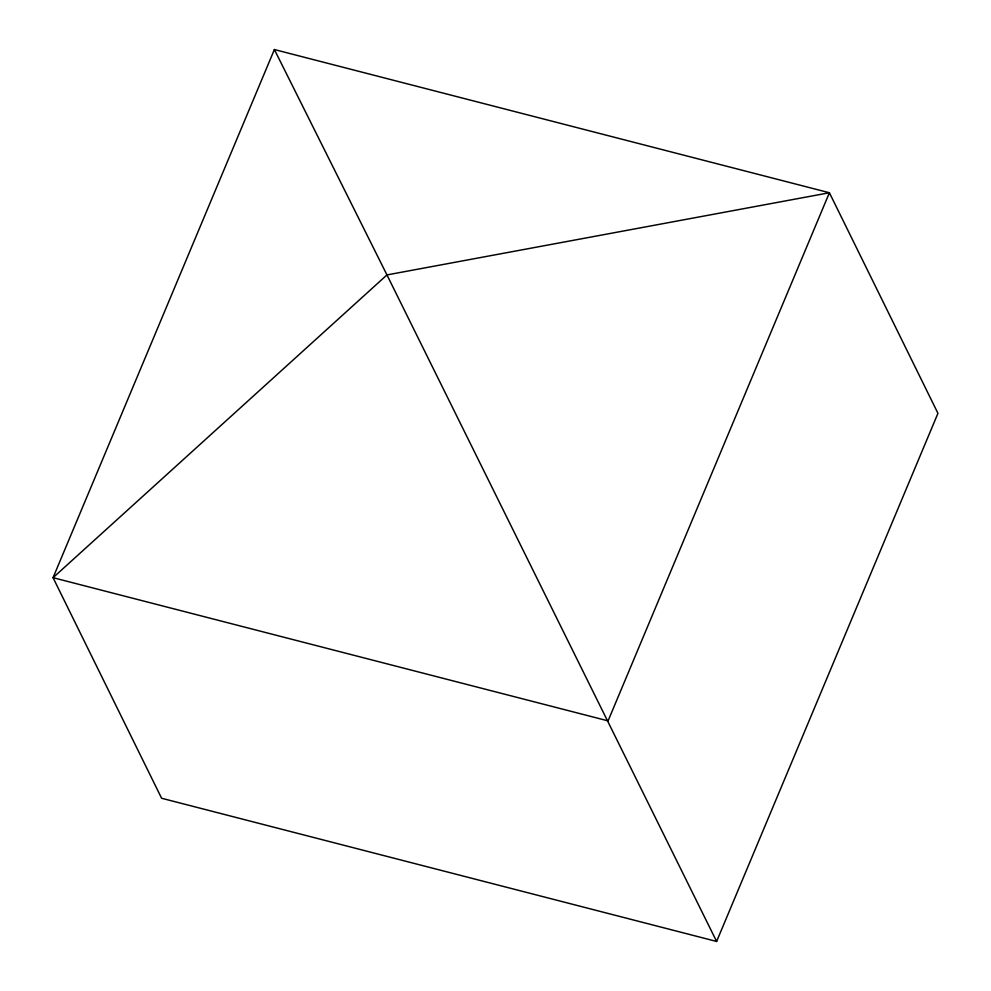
<?xml version="1.0" encoding="UTF-8"?>
<svg xmlns="http://www.w3.org/2000/svg" width="991" height="991" viewBox="0 0 991 991"><rect width="100%" height="100%" fill="white"/><g stroke="black" fill="none" stroke-linecap="round" stroke-linejoin="round"><path stroke-width="1.49" d="M274.383 49.55L53.056 577.679L161.595 798.25L716.617 941.45L937.944 413.321L829.405 192.749L274.383 49.55L386.961 274.928L716.617 941.45M829.405 192.749L608.078 720.878L53.056 577.679L386.961 274.928L829.405 192.749"/></g></svg>
